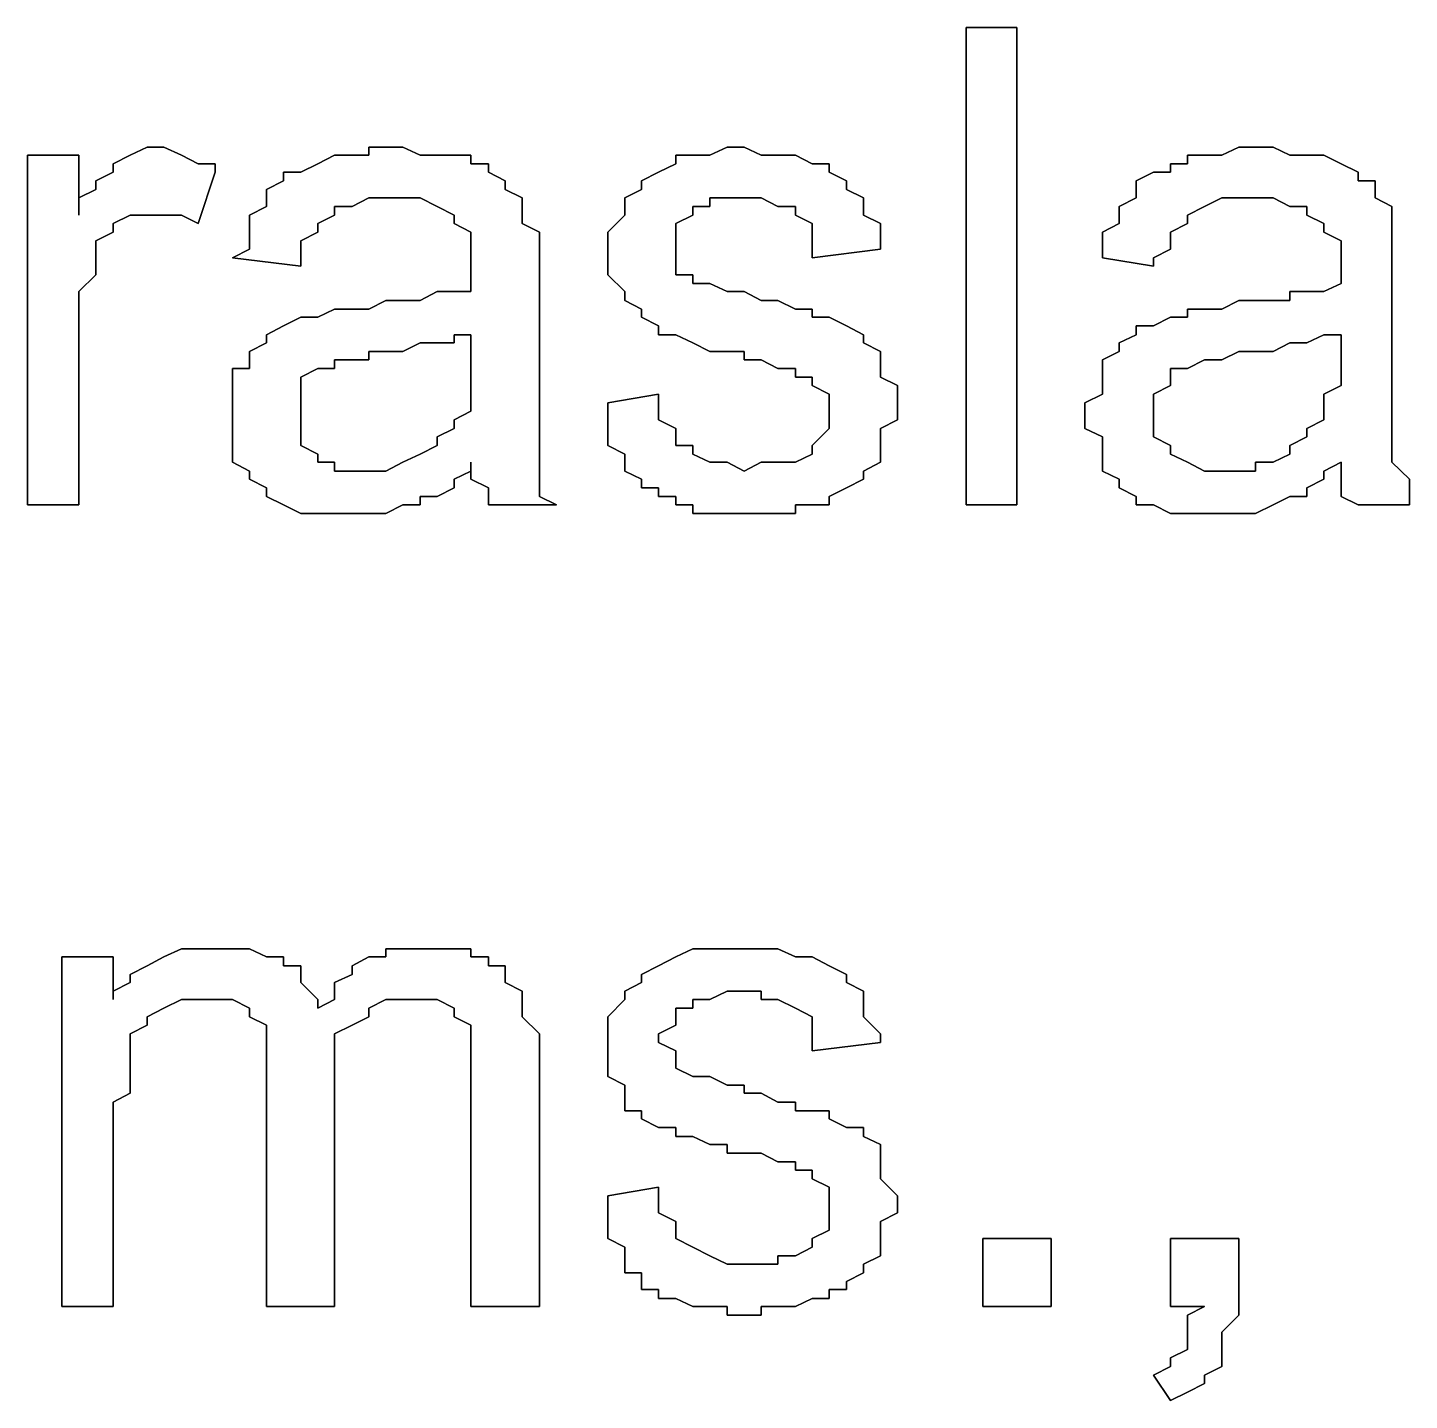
# Model space of a CAD drawing. Header units: metres. Extents: x 2.9 to 42.8, y 1.7 to 28.7.
# Drawn here: x 37.3027 to 37.5885, y 24.5816 to 24.8655 of the extents above; entities that cross this region are included whole.
import ezdxf

# ---------------------------------------------------------------- set-up
doc = ezdxf.new("R2010")
doc.units = ezdxf.units.M
doc.layers.add('GRIS', color=8, linetype='Continuous')

msp = doc.modelspace()

# ---------------------------------------------------------------- linework, layer by layer
at = {"layer": 'GRIS', "lineweight": -3}
for points in [[(37.5073, 24.8655), (37.4968, 24.8655), (37.5073, 24.8655)], [(37.4968, 24.8655), (37.4968, 24.7668), (37.4968, 24.8655)], [(37.5073, 24.7668), (37.5073, 24.8655), (37.5073, 24.7668)], [(37.3133, 24.8391), (37.3027, 24.8391), (37.3133, 24.8391)], [(37.3027, 24.8391), (37.3027, 24.7668), (37.3027, 24.8391)], [(37.3133, 24.8267), (37.3133, 24.8391), (37.3133, 24.8267)], [(37.3239, 24.8391), (37.3204, 24.8373), (37.3239, 24.8391)], [(37.3274, 24.8408), (37.3239, 24.8391), (37.3274, 24.8408)], [(37.3309, 24.8408), (37.3274, 24.8408), (37.3309, 24.8408)], [(37.3345, 24.8391), (37.3309, 24.8408), (37.3345, 24.8391)], [(37.338, 24.8373), (37.3345, 24.8391), (37.338, 24.8373)], [(37.3662, 24.8391), (37.3627, 24.8373), (37.3662, 24.8391)], [(37.3698, 24.8391), (37.3662, 24.8391), (37.3698, 24.8391)], [(37.3733, 24.8391), (37.3698, 24.8391), (37.3733, 24.8391)], [(37.3768, 24.8408), (37.3733, 24.8408), (37.3768, 24.8408)], [(37.3733, 24.8408), (37.3733, 24.8391), (37.3733, 24.8408)], [(37.3803, 24.8408), (37.3768, 24.8408), (37.3803, 24.8408)], [(37.3839, 24.8391), (37.3803, 24.8408), (37.3839, 24.8391)], [(37.3874, 24.8391), (37.3839, 24.8391), (37.3874, 24.8391)], [(37.3909, 24.8391), (37.3874, 24.8391), (37.3909, 24.8391)], [(37.3944, 24.8391), (37.3909, 24.8391), (37.3944, 24.8391)], [(37.3944, 24.8373), (37.3944, 24.8391), (37.3944, 24.8373)], [(37.4403, 24.8391), (37.4368, 24.8391), (37.4403, 24.8391)], [(37.4368, 24.8391), (37.4368, 24.8373), (37.4368, 24.8391)], [(37.4438, 24.8391), (37.4403, 24.8391), (37.4438, 24.8391)], [(37.4474, 24.8408), (37.4438, 24.8391), (37.4474, 24.8408)], [(37.4509, 24.8408), (37.4474, 24.8408), (37.4509, 24.8408)], [(37.4544, 24.8391), (37.4509, 24.8408), (37.4544, 24.8391)], [(37.4579, 24.8391), (37.4544, 24.8391), (37.4579, 24.8391)], [(37.4615, 24.8391), (37.4579, 24.8391), (37.4615, 24.8391)], [(37.465, 24.8373), (37.4615, 24.8391), (37.465, 24.8373)], [(37.5461, 24.8391), (37.5426, 24.8391), (37.5461, 24.8391)], [(37.5426, 24.8391), (37.5426, 24.8373), (37.5426, 24.8391)], [(37.5497, 24.8391), (37.5461, 24.8391), (37.5497, 24.8391)], [(37.5532, 24.8408), (37.5497, 24.8391), (37.5532, 24.8408)], [(37.5567, 24.8408), (37.5532, 24.8408), (37.5567, 24.8408)], [(37.5603, 24.8408), (37.5567, 24.8408), (37.5603, 24.8408)], [(37.5638, 24.8391), (37.5603, 24.8408), (37.5638, 24.8391)], [(37.5673, 24.8391), (37.5638, 24.8391), (37.5673, 24.8391)], [(37.5708, 24.8391), (37.5673, 24.8391), (37.5708, 24.8391)], [(37.5744, 24.8373), (37.5708, 24.8391), (37.5744, 24.8373)], [(37.3204, 24.8373), (37.3204, 24.8356), (37.3204, 24.8373)], [(37.3415, 24.8373), (37.338, 24.8373), (37.3415, 24.8373)], [(37.3415, 24.8356), (37.3415, 24.8373), (37.3415, 24.8356)], [(37.3627, 24.8373), (37.3592, 24.8356), (37.3627, 24.8373)], [(37.398, 24.8373), (37.3944, 24.8373), (37.398, 24.8373)], [(37.398, 24.8356), (37.398, 24.8373), (37.398, 24.8356)], [(37.4368, 24.8373), (37.4332, 24.8356), (37.4368, 24.8373)], [(37.4685, 24.8373), (37.465, 24.8373), (37.4685, 24.8373)], [(37.4685, 24.8356), (37.4685, 24.8373), (37.4685, 24.8356)], [(37.5426, 24.8373), (37.5391, 24.8373), (37.5426, 24.8373)], [(37.5391, 24.8373), (37.5391, 24.8356), (37.5391, 24.8373)], [(37.5779, 24.8356), (37.5744, 24.8373), (37.5779, 24.8356)], [(37.3204, 24.8356), (37.3168, 24.8338), (37.3204, 24.8356)], [(37.3168, 24.8338), (37.3168, 24.832), (37.3168, 24.8338)], [(37.338, 24.825), (37.3415, 24.8356), (37.338, 24.825)], [(37.3556, 24.8338), (37.3521, 24.832), (37.3556, 24.8338)], [(37.3592, 24.8356), (37.3556, 24.8356), (37.3592, 24.8356)], [(37.3556, 24.8356), (37.3556, 24.8338), (37.3556, 24.8356)], [(37.4015, 24.8338), (37.398, 24.8356), (37.4015, 24.8338)], [(37.4015, 24.832), (37.4015, 24.8338), (37.4015, 24.832)], [(37.4332, 24.8356), (37.4297, 24.8338), (37.4332, 24.8356)], [(37.4297, 24.8338), (37.4297, 24.832), (37.4297, 24.8338)], [(37.4721, 24.8338), (37.4685, 24.8356), (37.4721, 24.8338)], [(37.4721, 24.832), (37.4721, 24.8338), (37.4721, 24.832)], [(37.5356, 24.8356), (37.532, 24.8338), (37.5356, 24.8356)], [(37.532, 24.8338), (37.532, 24.832), (37.532, 24.8338)], [(37.5391, 24.8356), (37.5356, 24.8356), (37.5391, 24.8356)], [(37.5779, 24.8338), (37.5779, 24.8356), (37.5779, 24.8338)], [(37.5814, 24.8338), (37.5779, 24.8338), (37.5814, 24.8338)], [(37.5814, 24.832), (37.5814, 24.8338), (37.5814, 24.832)], [(37.3168, 24.832), (37.3133, 24.8303), (37.3168, 24.832)], [(37.3521, 24.832), (37.3521, 24.8303), (37.3521, 24.832)], [(37.405, 24.8303), (37.4015, 24.832), (37.405, 24.8303)], [(37.4297, 24.832), (37.4262, 24.8303), (37.4297, 24.832)], [(37.4756, 24.8303), (37.4721, 24.832), (37.4756, 24.8303)], [(37.532, 24.832), (37.532, 24.8303), (37.532, 24.832)], [(37.5814, 24.8303), (37.5814, 24.832), (37.5814, 24.8303)], [(37.3133, 24.8303), (37.3133, 24.8267), (37.3133, 24.8303)], [(37.3521, 24.8285), (37.3486, 24.8267), (37.3521, 24.8285)], [(37.3521, 24.8303), (37.3521, 24.8285), (37.3521, 24.8303)], [(37.3662, 24.8267), (37.3662, 24.8285), (37.3662, 24.8267)], [(37.3662, 24.8285), (37.3698, 24.8285), (37.3662, 24.8285)], [(37.3698, 24.8285), (37.3733, 24.8303), (37.3698, 24.8285)], [(37.3733, 24.8303), (37.3768, 24.8303), (37.3733, 24.8303)], [(37.3768, 24.8303), (37.3803, 24.8303), (37.3768, 24.8303)], [(37.3803, 24.8303), (37.3839, 24.8303), (37.3803, 24.8303)], [(37.3839, 24.8303), (37.3874, 24.8285), (37.3839, 24.8303)], [(37.3874, 24.8285), (37.3909, 24.8267), (37.3874, 24.8285)], [(37.405, 24.8285), (37.405, 24.8303), (37.405, 24.8285)], [(37.405, 24.8267), (37.405, 24.8285), (37.405, 24.8267)], [(37.4262, 24.8303), (37.4262, 24.8285), (37.4262, 24.8303)], [(37.4262, 24.8285), (37.4262, 24.8267), (37.4262, 24.8285)], [(37.4403, 24.8267), (37.4403, 24.8285), (37.4403, 24.8267)], [(37.4403, 24.8285), (37.4438, 24.8285), (37.4403, 24.8285)], [(37.4438, 24.8285), (37.4438, 24.8303), (37.4438, 24.8285)], [(37.4438, 24.8303), (37.4474, 24.8303), (37.4438, 24.8303)], [(37.4474, 24.8303), (37.4509, 24.8303), (37.4474, 24.8303)], [(37.4509, 24.8303), (37.4544, 24.8303), (37.4509, 24.8303)], [(37.4544, 24.8303), (37.4579, 24.8285), (37.4544, 24.8303)], [(37.4579, 24.8285), (37.4615, 24.8285), (37.4579, 24.8285)], [(37.4615, 24.8285), (37.4615, 24.8267), (37.4615, 24.8285)], [(37.4756, 24.8285), (37.4756, 24.8303), (37.4756, 24.8285)], [(37.4756, 24.8267), (37.4756, 24.8285), (37.4756, 24.8267)], [(37.532, 24.8303), (37.5285, 24.8285), (37.532, 24.8303)], [(37.5285, 24.8285), (37.5285, 24.8267), (37.5285, 24.8285)], [(37.5426, 24.8267), (37.5461, 24.8285), (37.5426, 24.8267)], [(37.5461, 24.8285), (37.5497, 24.8303), (37.5461, 24.8285)], [(37.5497, 24.8303), (37.5532, 24.8303), (37.5497, 24.8303)], [(37.5532, 24.8303), (37.5567, 24.8303), (37.5532, 24.8303)], [(37.5567, 24.8303), (37.5603, 24.8303), (37.5567, 24.8303)], [(37.5603, 24.8303), (37.5638, 24.8285), (37.5603, 24.8303)], [(37.5638, 24.8285), (37.5673, 24.8285), (37.5638, 24.8285)], [(37.5673, 24.8285), (37.5673, 24.8267), (37.5673, 24.8285)], [(37.5849, 24.8285), (37.5814, 24.8303), (37.5849, 24.8285)], [(37.5849, 24.8267), (37.5849, 24.8285), (37.5849, 24.8267)], [(37.3204, 24.825), (37.3239, 24.8267), (37.3204, 24.825)], [(37.3204, 24.8232), (37.3204, 24.825), (37.3204, 24.8232)], [(37.3239, 24.8267), (37.3274, 24.8267), (37.3239, 24.8267)], [(37.3274, 24.8267), (37.3309, 24.8267), (37.3274, 24.8267)], [(37.3309, 24.8267), (37.3345, 24.8267), (37.3309, 24.8267)], [(37.3345, 24.8267), (37.338, 24.825), (37.3345, 24.8267)], [(37.3486, 24.8267), (37.3486, 24.825), (37.3486, 24.8267)], [(37.3486, 24.825), (37.3486, 24.8232), (37.3486, 24.825)], [(37.3627, 24.825), (37.3662, 24.8267), (37.3627, 24.825)], [(37.3627, 24.8232), (37.3627, 24.825), (37.3627, 24.8232)], [(37.3909, 24.8267), (37.3909, 24.825), (37.3909, 24.8267)], [(37.3909, 24.825), (37.3944, 24.8232), (37.3909, 24.825)], [(37.405, 24.825), (37.405, 24.8267), (37.405, 24.825)], [(37.4086, 24.8232), (37.405, 24.825), (37.4086, 24.8232)], [(37.4262, 24.8267), (37.4227, 24.8232), (37.4262, 24.8267)], [(37.4368, 24.825), (37.4403, 24.8267), (37.4368, 24.825)], [(37.4368, 24.8232), (37.4368, 24.825), (37.4368, 24.8232)], [(37.4615, 24.8267), (37.465, 24.825), (37.4615, 24.8267)], [(37.465, 24.825), (37.465, 24.8232), (37.465, 24.825)], [(37.4791, 24.825), (37.4756, 24.8267), (37.4791, 24.825)], [(37.4791, 24.8232), (37.4791, 24.825), (37.4791, 24.8232)], [(37.5285, 24.825), (37.525, 24.8232), (37.5285, 24.825)], [(37.5285, 24.8267), (37.5285, 24.825), (37.5285, 24.8267)], [(37.5391, 24.8232), (37.5426, 24.825), (37.5391, 24.8232)], [(37.5426, 24.825), (37.5426, 24.8267), (37.5426, 24.825)], [(37.5673, 24.8267), (37.5708, 24.825), (37.5673, 24.8267)], [(37.5708, 24.825), (37.5708, 24.8232), (37.5708, 24.825)], [(37.5849, 24.825), (37.5849, 24.8267), (37.5849, 24.825)], [(37.5849, 24.8232), (37.5849, 24.825), (37.5849, 24.8232)], [(37.3168, 24.8214), (37.3204, 24.8232), (37.3168, 24.8214)], [(37.3486, 24.8232), (37.3486, 24.8197), (37.3486, 24.8232)], [(37.3592, 24.8214), (37.3627, 24.8232), (37.3592, 24.8214)], [(37.3944, 24.8232), (37.3944, 24.8214), (37.3944, 24.8232)], [(37.4086, 24.8197), (37.4086, 24.8232), (37.4086, 24.8197)], [(37.4227, 24.8232), (37.4227, 24.8214), (37.4227, 24.8232)], [(37.4368, 24.8214), (37.4368, 24.8232), (37.4368, 24.8214)], [(37.465, 24.8232), (37.465, 24.8214), (37.465, 24.8232)], [(37.4791, 24.8197), (37.4791, 24.8232), (37.4791, 24.8197)], [(37.525, 24.8232), (37.525, 24.8197), (37.525, 24.8232)], [(37.5391, 24.8214), (37.5391, 24.8232), (37.5391, 24.8214)], [(37.5708, 24.8232), (37.5744, 24.8214), (37.5708, 24.8232)], [(37.5849, 24.8197), (37.5849, 24.8232), (37.5849, 24.8197)], [(37.3168, 24.8197), (37.3168, 24.8214), (37.3168, 24.8197)], [(37.3168, 24.8179), (37.3168, 24.8197), (37.3168, 24.8179)], [(37.3486, 24.8197), (37.3451, 24.8179), (37.3486, 24.8197)], [(37.3592, 24.8197), (37.3592, 24.8214), (37.3592, 24.8197)], [(37.3592, 24.8179), (37.3592, 24.8197), (37.3592, 24.8179)], [(37.3944, 24.8214), (37.3944, 24.8179), (37.3944, 24.8214)], [(37.4086, 24.8179), (37.4086, 24.8197), (37.4086, 24.8179)], [(37.4227, 24.8214), (37.4227, 24.8197), (37.4227, 24.8214)], [(37.4227, 24.8197), (37.4227, 24.8179), (37.4227, 24.8197)], [(37.4368, 24.8179), (37.4368, 24.8214), (37.4368, 24.8179)], [(37.465, 24.8214), (37.465, 24.8179), (37.465, 24.8214)], [(37.465, 24.8179), (37.4791, 24.8197), (37.465, 24.8179)], [(37.525, 24.8197), (37.525, 24.8179), (37.525, 24.8197)], [(37.5356, 24.8179), (37.5391, 24.8197), (37.5356, 24.8179)], [(37.5391, 24.8197), (37.5391, 24.8214), (37.5391, 24.8197)], [(37.5744, 24.8214), (37.5744, 24.8179), (37.5744, 24.8214)], [(37.5849, 24.8179), (37.5849, 24.8197), (37.5849, 24.8179)], [(37.3168, 24.8162), (37.3168, 24.8179), (37.3168, 24.8162)], [(37.3168, 24.8144), (37.3168, 24.8162), (37.3168, 24.8144)], [(37.3451, 24.8179), (37.3592, 24.8162), (37.3451, 24.8179)], [(37.3592, 24.8162), (37.3592, 24.8179), (37.3592, 24.8162)], [(37.3944, 24.8179), (37.3944, 24.8162), (37.3944, 24.8179)], [(37.3944, 24.8162), (37.3944, 24.8144), (37.3944, 24.8162)], [(37.4086, 24.8144), (37.4086, 24.8179), (37.4086, 24.8144)], [(37.4227, 24.8179), (37.4227, 24.8162), (37.4227, 24.8179)], [(37.4227, 24.8162), (37.4227, 24.8144), (37.4227, 24.8162)], [(37.4368, 24.8162), (37.4368, 24.8179), (37.4368, 24.8162)], [(37.4368, 24.8144), (37.4368, 24.8162), (37.4368, 24.8144)], [(37.525, 24.8179), (37.5356, 24.8162), (37.525, 24.8179)], [(37.5356, 24.8162), (37.5356, 24.8179), (37.5356, 24.8162)], [(37.5744, 24.8179), (37.5744, 24.8162), (37.5744, 24.8179)], [(37.5744, 24.8162), (37.5744, 24.8144), (37.5744, 24.8162)], [(37.5849, 24.8144), (37.5849, 24.8179), (37.5849, 24.8144)], [(37.3133, 24.8109), (37.3168, 24.8144), (37.3133, 24.8109)], [(37.3944, 24.8144), (37.3944, 24.8126), (37.3944, 24.8144)], [(37.4086, 24.8126), (37.4086, 24.8144), (37.4086, 24.8126)], [(37.4227, 24.8144), (37.4262, 24.8109), (37.4227, 24.8144)], [(37.4403, 24.8144), (37.4368, 24.8144), (37.4403, 24.8144)], [(37.4403, 24.8126), (37.4403, 24.8144), (37.4403, 24.8126)], [(37.5744, 24.8144), (37.5744, 24.8126), (37.5744, 24.8144)], [(37.5849, 24.8126), (37.5849, 24.8144), (37.5849, 24.8126)], [(37.3133, 24.8091), (37.3133, 24.8109), (37.3133, 24.8091)], [(37.3874, 24.8109), (37.3839, 24.8091), (37.3874, 24.8109)], [(37.3909, 24.8109), (37.3874, 24.8109), (37.3909, 24.8109)], [(37.3944, 24.8109), (37.3909, 24.8109), (37.3944, 24.8109)], [(37.3944, 24.8126), (37.3944, 24.8109), (37.3944, 24.8126)], [(37.4086, 24.7968), (37.4086, 24.8126), (37.4086, 24.7968)], [(37.4262, 24.8109), (37.4262, 24.8091), (37.4262, 24.8109)], [(37.4438, 24.8126), (37.4403, 24.8126), (37.4438, 24.8126)], [(37.4474, 24.8109), (37.4438, 24.8126), (37.4474, 24.8109)], [(37.4509, 24.8109), (37.4474, 24.8109), (37.4509, 24.8109)], [(37.4544, 24.8091), (37.4509, 24.8109), (37.4544, 24.8091)], [(37.5673, 24.8109), (37.5638, 24.8109), (37.5673, 24.8109)], [(37.5638, 24.8109), (37.5638, 24.8091), (37.5638, 24.8109)], [(37.5708, 24.8109), (37.5673, 24.8109), (37.5708, 24.8109)], [(37.5744, 24.8126), (37.5708, 24.8109), (37.5744, 24.8126)], [(37.5849, 24.7968), (37.5849, 24.8126), (37.5849, 24.7968)], [(37.3133, 24.8073), (37.3133, 24.8091), (37.3133, 24.8073)], [(37.3768, 24.8091), (37.3733, 24.8073), (37.3768, 24.8091)], [(37.3803, 24.8091), (37.3768, 24.8091), (37.3803, 24.8091)], [(37.3839, 24.8091), (37.3803, 24.8091), (37.3839, 24.8091)], [(37.4262, 24.8091), (37.4297, 24.8073), (37.4262, 24.8091)], [(37.4579, 24.8091), (37.4544, 24.8091), (37.4579, 24.8091)], [(37.4615, 24.8073), (37.4579, 24.8091), (37.4615, 24.8073)], [(37.5532, 24.8091), (37.5497, 24.8073), (37.5532, 24.8091)], [(37.5567, 24.8091), (37.5532, 24.8091), (37.5567, 24.8091)], [(37.5603, 24.8091), (37.5567, 24.8091), (37.5603, 24.8091)], [(37.5638, 24.8091), (37.5603, 24.8091), (37.5638, 24.8091)], [(37.3133, 24.8038), (37.3133, 24.8073), (37.3133, 24.8038)], [(37.3592, 24.8056), (37.3556, 24.8038), (37.3592, 24.8056)], [(37.3627, 24.8056), (37.3592, 24.8056), (37.3627, 24.8056)], [(37.3662, 24.8073), (37.3627, 24.8056), (37.3662, 24.8073)], [(37.3698, 24.8073), (37.3662, 24.8073), (37.3698, 24.8073)], [(37.3733, 24.8073), (37.3698, 24.8073), (37.3733, 24.8073)], [(37.4297, 24.8073), (37.4297, 24.8056), (37.4297, 24.8073)], [(37.4297, 24.8056), (37.4332, 24.8038), (37.4297, 24.8056)], [(37.465, 24.8073), (37.4615, 24.8073), (37.465, 24.8073)], [(37.465, 24.8056), (37.465, 24.8073), (37.465, 24.8056)], [(37.4685, 24.8056), (37.465, 24.8056), (37.4685, 24.8056)], [(37.4721, 24.8038), (37.4685, 24.8056), (37.4721, 24.8038)], [(37.5391, 24.8056), (37.5356, 24.8038), (37.5391, 24.8056)], [(37.5426, 24.8056), (37.5391, 24.8056), (37.5426, 24.8056)], [(37.5461, 24.8073), (37.5426, 24.8073), (37.5461, 24.8073)], [(37.5426, 24.8073), (37.5426, 24.8056), (37.5426, 24.8073)], [(37.5497, 24.8073), (37.5461, 24.8073), (37.5497, 24.8073)], [(37.3133, 24.7668), (37.3133, 24.8038), (37.3133, 24.7668)], [(37.3556, 24.8038), (37.3521, 24.802), (37.3556, 24.8038)], [(37.3521, 24.802), (37.3521, 24.8003), (37.3521, 24.802)], [(37.3909, 24.8003), (37.3909, 24.802), (37.3909, 24.8003)], [(37.3909, 24.802), (37.3944, 24.802), (37.3909, 24.802)], [(37.3944, 24.802), (37.3944, 24.7985), (37.3944, 24.802)], [(37.4332, 24.8038), (37.4332, 24.802), (37.4332, 24.8038)], [(37.4332, 24.802), (37.4368, 24.802), (37.4332, 24.802)], [(37.4368, 24.802), (37.4403, 24.8003), (37.4368, 24.802)], [(37.4756, 24.802), (37.4721, 24.8038), (37.4756, 24.802)], [(37.4756, 24.8003), (37.4756, 24.802), (37.4756, 24.8003)], [(37.532, 24.802), (37.5285, 24.8003), (37.532, 24.802)], [(37.5356, 24.8038), (37.532, 24.8038), (37.5356, 24.8038)], [(37.532, 24.8038), (37.532, 24.802), (37.532, 24.8038)], [(37.5673, 24.8003), (37.5708, 24.802), (37.5673, 24.8003)], [(37.5708, 24.802), (37.5744, 24.802), (37.5708, 24.802)], [(37.5744, 24.802), (37.5744, 24.7985), (37.5744, 24.802)], [(37.3521, 24.8003), (37.3486, 24.7985), (37.3521, 24.8003)], [(37.3803, 24.7985), (37.3839, 24.8003), (37.3803, 24.7985)], [(37.3839, 24.8003), (37.3874, 24.8003), (37.3839, 24.8003)], [(37.3874, 24.8003), (37.3909, 24.8003), (37.3874, 24.8003)], [(37.4403, 24.8003), (37.4438, 24.7985), (37.4403, 24.8003)], [(37.4791, 24.7985), (37.4756, 24.8003), (37.4791, 24.7985)], [(37.5285, 24.8003), (37.5285, 24.7985), (37.5285, 24.8003)], [(37.5603, 24.7985), (37.5638, 24.8003), (37.5603, 24.7985)], [(37.5638, 24.8003), (37.5673, 24.8003), (37.5638, 24.8003)], [(37.3486, 24.7985), (37.3486, 24.7968), (37.3486, 24.7985)], [(37.3486, 24.7968), (37.3486, 24.795), (37.3486, 24.7968)], [(37.3662, 24.795), (37.3662, 24.7968), (37.3662, 24.795)], [(37.3662, 24.7968), (37.3698, 24.7968), (37.3662, 24.7968)], [(37.3698, 24.7968), (37.3733, 24.7968), (37.3698, 24.7968)], [(37.3733, 24.7968), (37.3733, 24.7985), (37.3733, 24.7968)], [(37.3733, 24.7985), (37.3768, 24.7985), (37.3733, 24.7985)], [(37.3768, 24.7985), (37.3803, 24.7985), (37.3768, 24.7985)], [(37.3944, 24.7985), (37.3944, 24.7968), (37.3944, 24.7985)], [(37.3944, 24.7968), (37.3944, 24.795), (37.3944, 24.7968)], [(37.4086, 24.7932), (37.4086, 24.7968), (37.4086, 24.7932)], [(37.4438, 24.7985), (37.4474, 24.7985), (37.4438, 24.7985)], [(37.4474, 24.7985), (37.4509, 24.7985), (37.4474, 24.7985)], [(37.4509, 24.7985), (37.4509, 24.7968), (37.4509, 24.7985)], [(37.4509, 24.7968), (37.4544, 24.7968), (37.4509, 24.7968)], [(37.4544, 24.7968), (37.4579, 24.795), (37.4544, 24.7968)], [(37.4791, 24.7968), (37.4791, 24.7985), (37.4791, 24.7968)], [(37.4791, 24.7932), (37.4791, 24.7968), (37.4791, 24.7932)], [(37.5285, 24.7985), (37.525, 24.7968), (37.5285, 24.7985)], [(37.525, 24.7968), (37.525, 24.795), (37.525, 24.7968)], [(37.5426, 24.795), (37.5461, 24.7968), (37.5426, 24.795)], [(37.5461, 24.7968), (37.5497, 24.7968), (37.5461, 24.7968)], [(37.5497, 24.7968), (37.5532, 24.7985), (37.5497, 24.7968)], [(37.5532, 24.7985), (37.5567, 24.7985), (37.5532, 24.7985)], [(37.5567, 24.7985), (37.5603, 24.7985), (37.5567, 24.7985)], [(37.5744, 24.7985), (37.5744, 24.7968), (37.5744, 24.7985)], [(37.5744, 24.7968), (37.5744, 24.795), (37.5744, 24.7968)], [(37.5849, 24.7932), (37.5849, 24.7968), (37.5849, 24.7932)], [(37.3486, 24.795), (37.3451, 24.795), (37.3486, 24.795)], [(37.3451, 24.795), (37.3451, 24.7915), (37.3451, 24.795)], [(37.3592, 24.7932), (37.3627, 24.795), (37.3592, 24.7932)], [(37.3592, 24.7915), (37.3592, 24.7932), (37.3592, 24.7915)], [(37.3627, 24.795), (37.3662, 24.795), (37.3627, 24.795)], [(37.3944, 24.795), (37.3944, 24.7915), (37.3944, 24.795)], [(37.4086, 24.7897), (37.4086, 24.7932), (37.4086, 24.7897)], [(37.4579, 24.795), (37.4615, 24.795), (37.4579, 24.795)], [(37.4615, 24.795), (37.4615, 24.7932), (37.4615, 24.795)], [(37.4615, 24.7932), (37.465, 24.7932), (37.4615, 24.7932)], [(37.465, 24.7932), (37.465, 24.7915), (37.465, 24.7932)], [(37.4826, 24.7915), (37.4791, 24.7932), (37.4826, 24.7915)], [(37.525, 24.795), (37.525, 24.7915), (37.525, 24.795)], [(37.5391, 24.7932), (37.5391, 24.795), (37.5391, 24.7932)], [(37.5391, 24.795), (37.5426, 24.795), (37.5391, 24.795)], [(37.5391, 24.7915), (37.5391, 24.7932), (37.5391, 24.7915)], [(37.5744, 24.795), (37.5744, 24.7915), (37.5744, 24.795)], [(37.5849, 24.7897), (37.5849, 24.7932), (37.5849, 24.7897)], [(37.3451, 24.7915), (37.3451, 24.7897), (37.3451, 24.7915)], [(37.3592, 24.7897), (37.3592, 24.7915), (37.3592, 24.7897)], [(37.3944, 24.7915), (37.3944, 24.7897), (37.3944, 24.7915)], [(37.465, 24.7915), (37.4685, 24.7897), (37.465, 24.7915)], [(37.4826, 24.7897), (37.4826, 24.7915), (37.4826, 24.7897)], [(37.525, 24.7915), (37.525, 24.7897), (37.525, 24.7915)], [(37.5356, 24.7897), (37.5391, 24.7915), (37.5356, 24.7897)], [(37.5744, 24.7915), (37.5708, 24.7897), (37.5744, 24.7915)], [(37.3451, 24.7897), (37.3451, 24.7879), (37.3451, 24.7897)], [(37.3451, 24.7879), (37.3451, 24.7844), (37.3451, 24.7879)], [(37.3592, 24.7862), (37.3592, 24.7897), (37.3592, 24.7862)], [(37.3944, 24.7897), (37.3944, 24.7879), (37.3944, 24.7897)], [(37.3944, 24.7879), (37.3944, 24.7862), (37.3944, 24.7879)], [(37.4086, 24.7862), (37.4086, 24.7897), (37.4086, 24.7862)], [(37.4332, 24.7897), (37.4227, 24.7879), (37.4332, 24.7897)], [(37.4227, 24.7879), (37.4227, 24.7862), (37.4227, 24.7879)], [(37.4332, 24.7879), (37.4332, 24.7897), (37.4332, 24.7879)], [(37.4332, 24.7844), (37.4332, 24.7879), (37.4332, 24.7844)], [(37.4685, 24.7897), (37.4685, 24.7879), (37.4685, 24.7897)], [(37.4685, 24.7879), (37.4685, 24.7862), (37.4685, 24.7879)], [(37.4826, 24.7879), (37.4826, 24.7897), (37.4826, 24.7879)], [(37.4826, 24.7844), (37.4826, 24.7879), (37.4826, 24.7844)], [(37.525, 24.7897), (37.5214, 24.7879), (37.525, 24.7897)], [(37.5214, 24.7879), (37.5214, 24.7844), (37.5214, 24.7879)], [(37.5356, 24.7862), (37.5356, 24.7897), (37.5356, 24.7862)], [(37.5708, 24.7897), (37.5708, 24.7879), (37.5708, 24.7897)], [(37.5708, 24.7879), (37.5708, 24.7862), (37.5708, 24.7879)], [(37.5849, 24.7862), (37.5849, 24.7897), (37.5849, 24.7862)], [(37.3592, 24.7826), (37.3592, 24.7862), (37.3592, 24.7826)], [(37.3944, 24.7862), (37.3909, 24.7844), (37.3944, 24.7862)], [(37.4086, 24.7844), (37.4086, 24.7862), (37.4086, 24.7844)], [(37.4227, 24.7862), (37.4227, 24.7844), (37.4227, 24.7862)], [(37.4685, 24.7862), (37.4685, 24.7844), (37.4685, 24.7862)], [(37.5356, 24.7826), (37.5356, 24.7862), (37.5356, 24.7826)], [(37.5708, 24.7862), (37.5708, 24.7844), (37.5708, 24.7862)], [(37.5849, 24.7844), (37.5849, 24.7862), (37.5849, 24.7844)], [(37.3451, 24.7844), (37.3451, 24.7826), (37.3451, 24.7844)], [(37.3451, 24.7826), (37.3451, 24.7809), (37.3451, 24.7826)], [(37.3592, 24.7809), (37.3592, 24.7826), (37.3592, 24.7809)], [(37.3909, 24.7826), (37.3874, 24.7809), (37.3909, 24.7826)], [(37.3909, 24.7844), (37.3909, 24.7826), (37.3909, 24.7844)], [(37.4086, 24.7809), (37.4086, 24.7844), (37.4086, 24.7809)], [(37.4227, 24.7844), (37.4227, 24.7809), (37.4227, 24.7844)], [(37.4368, 24.7826), (37.4332, 24.7844), (37.4368, 24.7826)], [(37.4368, 24.7809), (37.4368, 24.7826), (37.4368, 24.7809)], [(37.4685, 24.7826), (37.465, 24.7791), (37.4685, 24.7826)], [(37.4685, 24.7844), (37.4685, 24.7826), (37.4685, 24.7844)], [(37.4791, 24.7826), (37.4826, 24.7844), (37.4791, 24.7826)], [(37.4791, 24.7809), (37.4791, 24.7826), (37.4791, 24.7809)], [(37.5214, 24.7844), (37.5214, 24.7826), (37.5214, 24.7844)], [(37.5214, 24.7826), (37.525, 24.7809), (37.5214, 24.7826)], [(37.5356, 24.7809), (37.5356, 24.7826), (37.5356, 24.7809)], [(37.5708, 24.7844), (37.5673, 24.7826), (37.5708, 24.7844)], [(37.5673, 24.7826), (37.5673, 24.7809), (37.5673, 24.7826)], [(37.5849, 24.7809), (37.5849, 24.7844), (37.5849, 24.7809)], [(37.3451, 24.7809), (37.3451, 24.7773), (37.3451, 24.7809)], [(37.3592, 24.7791), (37.3592, 24.7809), (37.3592, 24.7791)], [(37.3627, 24.7773), (37.3592, 24.7791), (37.3627, 24.7773)], [(37.3874, 24.7791), (37.3839, 24.7773), (37.3874, 24.7791)], [(37.3874, 24.7809), (37.3874, 24.7791), (37.3874, 24.7809)], [(37.4086, 24.7791), (37.4086, 24.7809), (37.4086, 24.7791)], [(37.4086, 24.7773), (37.4086, 24.7791), (37.4086, 24.7773)], [(37.4227, 24.7809), (37.4227, 24.7791), (37.4227, 24.7809)], [(37.4227, 24.7791), (37.4262, 24.7773), (37.4227, 24.7791)], [(37.4368, 24.7791), (37.4368, 24.7809), (37.4368, 24.7791)], [(37.4403, 24.7791), (37.4368, 24.7791), (37.4403, 24.7791)], [(37.4403, 24.7773), (37.4403, 24.7791), (37.4403, 24.7773)], [(37.465, 24.7791), (37.465, 24.7773), (37.465, 24.7791)], [(37.4791, 24.7791), (37.4791, 24.7809), (37.4791, 24.7791)], [(37.4791, 24.7756), (37.4791, 24.7791), (37.4791, 24.7756)], [(37.525, 24.7809), (37.525, 24.7773), (37.525, 24.7809)], [(37.5391, 24.7791), (37.5356, 24.7809), (37.5391, 24.7791)], [(37.5391, 24.7773), (37.5391, 24.7791), (37.5391, 24.7773)], [(37.5673, 24.7809), (37.5638, 24.7791), (37.5673, 24.7809)], [(37.5638, 24.7791), (37.5638, 24.7773), (37.5638, 24.7791)], [(37.5849, 24.7791), (37.5849, 24.7809), (37.5849, 24.7791)], [(37.5849, 24.7773), (37.5849, 24.7791), (37.5849, 24.7773)], [(37.3451, 24.7773), (37.3451, 24.7756), (37.3451, 24.7773)], [(37.3627, 24.7756), (37.3627, 24.7773), (37.3627, 24.7756)], [(37.3839, 24.7773), (37.3803, 24.7756), (37.3839, 24.7773)], [(37.4086, 24.7756), (37.4086, 24.7773), (37.4086, 24.7756)], [(37.4262, 24.7773), (37.4262, 24.7756), (37.4262, 24.7773)], [(37.4438, 24.7756), (37.4403, 24.7773), (37.4438, 24.7756)], [(37.465, 24.7773), (37.4615, 24.7756), (37.465, 24.7773)], [(37.525, 24.7773), (37.525, 24.7756), (37.525, 24.7773)], [(37.5426, 24.7756), (37.5391, 24.7773), (37.5426, 24.7756)], [(37.5638, 24.7773), (37.5603, 24.7756), (37.5638, 24.7773)], [(37.5849, 24.7756), (37.5849, 24.7773), (37.5849, 24.7756)], [(37.3451, 24.7756), (37.3486, 24.7738), (37.3451, 24.7756)], [(37.3486, 24.7738), (37.3486, 24.7721), (37.3486, 24.7738)], [(37.3662, 24.7756), (37.3627, 24.7756), (37.3662, 24.7756)], [(37.3662, 24.7738), (37.3662, 24.7756), (37.3662, 24.7738)], [(37.3698, 24.7738), (37.3662, 24.7738), (37.3698, 24.7738)], [(37.3733, 24.7738), (37.3698, 24.7738), (37.3733, 24.7738)], [(37.3768, 24.7738), (37.3733, 24.7738), (37.3768, 24.7738)], [(37.3803, 24.7756), (37.3768, 24.7738), (37.3803, 24.7756)], [(37.3909, 24.7721), (37.3944, 24.7738), (37.3909, 24.7721)], [(37.3944, 24.7756), (37.3944, 24.7721), (37.3944, 24.7756)], [(37.3944, 24.7738), (37.3944, 24.7756), (37.3944, 24.7738)], [(37.4086, 24.7721), (37.4086, 24.7756), (37.4086, 24.7721)], [(37.4262, 24.7756), (37.4262, 24.7738), (37.4262, 24.7756)], [(37.4262, 24.7738), (37.4297, 24.7721), (37.4262, 24.7738)], [(37.4474, 24.7756), (37.4438, 24.7756), (37.4474, 24.7756)], [(37.4509, 24.7738), (37.4474, 24.7756), (37.4509, 24.7738)], [(37.4544, 24.7756), (37.4509, 24.7738), (37.4544, 24.7756)], [(37.4579, 24.7756), (37.4544, 24.7756), (37.4579, 24.7756)], [(37.4615, 24.7756), (37.4579, 24.7756), (37.4615, 24.7756)], [(37.4756, 24.7738), (37.4791, 24.7756), (37.4756, 24.7738)], [(37.4756, 24.7721), (37.4756, 24.7738), (37.4756, 24.7721)], [(37.525, 24.7756), (37.525, 24.7738), (37.525, 24.7756)], [(37.525, 24.7738), (37.5285, 24.7721), (37.525, 24.7738)], [(37.5461, 24.7738), (37.5426, 24.7756), (37.5461, 24.7738)], [(37.5497, 24.7738), (37.5461, 24.7738), (37.5497, 24.7738)], [(37.5532, 24.7738), (37.5497, 24.7738), (37.5532, 24.7738)], [(37.5567, 24.7738), (37.5532, 24.7738), (37.5567, 24.7738)], [(37.5603, 24.7756), (37.5567, 24.7756), (37.5603, 24.7756)], [(37.5567, 24.7756), (37.5567, 24.7738), (37.5567, 24.7756)], [(37.5708, 24.7738), (37.5744, 24.7756), (37.5708, 24.7738)], [(37.5708, 24.7721), (37.5708, 24.7738), (37.5708, 24.7721)], [(37.5744, 24.7756), (37.5744, 24.7721), (37.5744, 24.7756)], [(37.5885, 24.7721), (37.5849, 24.7756), (37.5885, 24.7721)], [(37.3486, 24.7721), (37.3521, 24.7703), (37.3486, 24.7721)], [(37.3521, 24.7703), (37.3521, 24.7685), (37.3521, 24.7703)], [(37.3874, 24.7685), (37.3909, 24.7703), (37.3874, 24.7685)], [(37.3909, 24.7703), (37.3909, 24.7721), (37.3909, 24.7703)], [(37.3944, 24.7721), (37.398, 24.7703), (37.3944, 24.7721)], [(37.398, 24.7703), (37.398, 24.7685), (37.398, 24.7703)], [(37.4086, 24.7703), (37.4086, 24.7721), (37.4086, 24.7703)], [(37.4086, 24.7685), (37.4086, 24.7703), (37.4086, 24.7685)], [(37.4297, 24.7721), (37.4297, 24.7703), (37.4297, 24.7721)], [(37.4297, 24.7703), (37.4332, 24.7703), (37.4297, 24.7703)], [(37.4332, 24.7703), (37.4332, 24.7685), (37.4332, 24.7703)], [(37.4685, 24.7685), (37.4721, 24.7703), (37.4685, 24.7685)], [(37.4721, 24.7703), (37.4756, 24.7721), (37.4721, 24.7703)], [(37.5285, 24.7721), (37.5285, 24.7703), (37.5285, 24.7721)], [(37.5285, 24.7703), (37.532, 24.7685), (37.5285, 24.7703)], [(37.5673, 24.7703), (37.5708, 24.7721), (37.5673, 24.7703)], [(37.5673, 24.7685), (37.5673, 24.7703), (37.5673, 24.7685)], [(37.5744, 24.7721), (37.5744, 24.7703), (37.5744, 24.7721)], [(37.5744, 24.7703), (37.5744, 24.7685), (37.5744, 24.7703)], [(37.5885, 24.7703), (37.5885, 24.7721), (37.5885, 24.7703)], [(37.5885, 24.7685), (37.5885, 24.7703), (37.5885, 24.7685)], [(37.3521, 24.7685), (37.3556, 24.7668), (37.3521, 24.7685)], [(37.3839, 24.7668), (37.3839, 24.7685), (37.3839, 24.7668)], [(37.3839, 24.7685), (37.3874, 24.7685), (37.3839, 24.7685)], [(37.398, 24.7685), (37.398, 24.7668), (37.398, 24.7685)], [(37.4121, 24.7668), (37.4086, 24.7685), (37.4121, 24.7668)], [(37.4332, 24.7685), (37.4368, 24.7685), (37.4332, 24.7685)], [(37.4368, 24.7685), (37.4368, 24.7668), (37.4368, 24.7685)], [(37.4685, 24.7668), (37.4685, 24.7685), (37.4685, 24.7668)], [(37.532, 24.7685), (37.532, 24.7668), (37.532, 24.7685)], [(37.5603, 24.7668), (37.5638, 24.7685), (37.5603, 24.7668)], [(37.5638, 24.7685), (37.5673, 24.7685), (37.5638, 24.7685)], [(37.5744, 24.7685), (37.5779, 24.7668), (37.5744, 24.7685)], [(37.5885, 24.7668), (37.5885, 24.7685), (37.5885, 24.7668)], [(37.3027, 24.7668), (37.3133, 24.7668), (37.3027, 24.7668)], [(37.3556, 24.7668), (37.3592, 24.765), (37.3556, 24.7668)], [(37.3592, 24.765), (37.3627, 24.765), (37.3592, 24.765)], [(37.3627, 24.765), (37.3662, 24.765), (37.3627, 24.765)], [(37.3662, 24.765), (37.3698, 24.765), (37.3662, 24.765)], [(37.3698, 24.765), (37.3733, 24.765), (37.3698, 24.765)], [(37.3733, 24.765), (37.3768, 24.765), (37.3733, 24.765)], [(37.3768, 24.765), (37.3803, 24.7668), (37.3768, 24.765)], [(37.3803, 24.7668), (37.3839, 24.7668), (37.3803, 24.7668)], [(37.398, 24.7668), (37.4121, 24.7668), (37.398, 24.7668)], [(37.4368, 24.7668), (37.4403, 24.7668), (37.4368, 24.7668)], [(37.4403, 24.7668), (37.4403, 24.765), (37.4403, 24.7668)], [(37.4403, 24.765), (37.4438, 24.765), (37.4403, 24.765)], [(37.4438, 24.765), (37.4474, 24.765), (37.4438, 24.765)], [(37.4474, 24.765), (37.4509, 24.765), (37.4474, 24.765)], [(37.4509, 24.765), (37.4544, 24.765), (37.4509, 24.765)], [(37.4544, 24.765), (37.4579, 24.765), (37.4544, 24.765)], [(37.4579, 24.765), (37.4615, 24.765), (37.4579, 24.765)], [(37.4615, 24.765), (37.4615, 24.7668), (37.4615, 24.765)], [(37.4615, 24.7668), (37.465, 24.7668), (37.4615, 24.7668)], [(37.465, 24.7668), (37.4685, 24.7668), (37.465, 24.7668)], [(37.4968, 24.7668), (37.5073, 24.7668), (37.4968, 24.7668)], [(37.532, 24.7668), (37.5356, 24.7668), (37.532, 24.7668)], [(37.5356, 24.7668), (37.5391, 24.765), (37.5356, 24.7668)], [(37.5391, 24.765), (37.5426, 24.765), (37.5391, 24.765)], [(37.5426, 24.765), (37.5461, 24.765), (37.5426, 24.765)], [(37.5461, 24.765), (37.5497, 24.765), (37.5461, 24.765)], [(37.5497, 24.765), (37.5532, 24.765), (37.5497, 24.765)], [(37.5532, 24.765), (37.5567, 24.765), (37.5532, 24.765)], [(37.5567, 24.765), (37.5603, 24.7668), (37.5567, 24.765)], [(37.5779, 24.7668), (37.5885, 24.7668), (37.5779, 24.7668)], [(37.3204, 24.6733), (37.3098, 24.6733), (37.3204, 24.6733)], [(37.3098, 24.6733), (37.3098, 24.601), (37.3098, 24.6733)], [(37.3204, 24.6645), (37.3204, 24.6733), (37.3204, 24.6645)], [(37.3309, 24.6733), (37.3274, 24.6715), (37.3309, 24.6733)], [(37.3345, 24.675), (37.3309, 24.6733), (37.3345, 24.675)], [(37.338, 24.675), (37.3345, 24.675), (37.338, 24.675)], [(37.3415, 24.675), (37.338, 24.675), (37.3415, 24.675)], [(37.3451, 24.675), (37.3415, 24.675), (37.3451, 24.675)], [(37.3486, 24.675), (37.3451, 24.675), (37.3486, 24.675)], [(37.3521, 24.6733), (37.3486, 24.675), (37.3521, 24.6733)], [(37.3556, 24.6733), (37.3521, 24.6733), (37.3556, 24.6733)], [(37.3556, 24.6715), (37.3556, 24.6733), (37.3556, 24.6715)], [(37.3733, 24.6733), (37.3698, 24.6715), (37.3733, 24.6733)], [(37.3768, 24.6733), (37.3733, 24.6733), (37.3768, 24.6733)], [(37.3803, 24.675), (37.3768, 24.675), (37.3803, 24.675)], [(37.3768, 24.675), (37.3768, 24.6733), (37.3768, 24.675)], [(37.3839, 24.675), (37.3803, 24.675), (37.3839, 24.675)], [(37.3874, 24.675), (37.3839, 24.675), (37.3874, 24.675)], [(37.3909, 24.675), (37.3874, 24.675), (37.3909, 24.675)], [(37.3944, 24.675), (37.3909, 24.675), (37.3944, 24.675)], [(37.3944, 24.6733), (37.3944, 24.675), (37.3944, 24.6733)], [(37.398, 24.6733), (37.3944, 24.6733), (37.398, 24.6733)], [(37.398, 24.6715), (37.398, 24.6733), (37.398, 24.6715)], [(37.4368, 24.6733), (37.4332, 24.6715), (37.4368, 24.6733)], [(37.4403, 24.675), (37.4368, 24.6733), (37.4403, 24.675)], [(37.4438, 24.675), (37.4403, 24.675), (37.4438, 24.675)], [(37.4474, 24.675), (37.4438, 24.675), (37.4474, 24.675)], [(37.4509, 24.675), (37.4474, 24.675), (37.4509, 24.675)], [(37.4544, 24.675), (37.4509, 24.675), (37.4544, 24.675)], [(37.4579, 24.675), (37.4544, 24.675), (37.4579, 24.675)], [(37.4615, 24.6733), (37.4579, 24.675), (37.4615, 24.6733)], [(37.465, 24.6733), (37.4615, 24.6733), (37.465, 24.6733)], [(37.4685, 24.6715), (37.465, 24.6733), (37.4685, 24.6715)], [(37.3274, 24.6715), (37.3239, 24.6697), (37.3274, 24.6715)], [(37.3592, 24.6715), (37.3556, 24.6715), (37.3592, 24.6715)], [(37.3592, 24.6697), (37.3592, 24.6715), (37.3592, 24.6697)], [(37.3698, 24.6715), (37.3698, 24.6697), (37.3698, 24.6715)], [(37.4015, 24.6715), (37.398, 24.6715), (37.4015, 24.6715)], [(37.4015, 24.6697), (37.4015, 24.6715), (37.4015, 24.6697)], [(37.4332, 24.6715), (37.4297, 24.6697), (37.4332, 24.6715)], [(37.4721, 24.6697), (37.4685, 24.6715), (37.4721, 24.6697)], [(37.3239, 24.668), (37.3204, 24.6662), (37.3239, 24.668)], [(37.3239, 24.6697), (37.3239, 24.668), (37.3239, 24.6697)], [(37.3592, 24.668), (37.3592, 24.6697), (37.3592, 24.668)], [(37.3627, 24.6645), (37.3592, 24.668), (37.3627, 24.6645)], [(37.3698, 24.6697), (37.3662, 24.668), (37.3698, 24.6697)], [(37.3662, 24.668), (37.3662, 24.6662), (37.3662, 24.668)], [(37.4015, 24.668), (37.4015, 24.6697), (37.4015, 24.668)], [(37.405, 24.6662), (37.4015, 24.668), (37.405, 24.6662)], [(37.4297, 24.668), (37.4262, 24.6662), (37.4297, 24.668)], [(37.4297, 24.6697), (37.4297, 24.668), (37.4297, 24.6697)], [(37.4721, 24.668), (37.4721, 24.6697), (37.4721, 24.668)], [(37.4756, 24.6662), (37.4721, 24.668), (37.4756, 24.6662)], [(37.3204, 24.6662), (37.3204, 24.6645), (37.3204, 24.6662)], [(37.3662, 24.6662), (37.3662, 24.6645), (37.3662, 24.6662)], [(37.405, 24.6645), (37.405, 24.6662), (37.405, 24.6645)], [(37.4262, 24.6662), (37.4262, 24.6645), (37.4262, 24.6662)], [(37.4438, 24.6645), (37.4474, 24.6662), (37.4438, 24.6645)], [(37.4474, 24.6662), (37.4509, 24.6662), (37.4474, 24.6662)], [(37.4509, 24.6662), (37.4544, 24.6662), (37.4509, 24.6662)], [(37.4544, 24.6662), (37.4544, 24.6645), (37.4544, 24.6662)], [(37.4756, 24.6645), (37.4756, 24.6662), (37.4756, 24.6645)], [(37.3274, 24.6609), (37.3309, 24.6627), (37.3274, 24.6609)], [(37.3309, 24.6627), (37.3345, 24.6645), (37.3309, 24.6627)], [(37.3345, 24.6645), (37.338, 24.6645), (37.3345, 24.6645)], [(37.338, 24.6645), (37.3415, 24.6645), (37.338, 24.6645)], [(37.3415, 24.6645), (37.3451, 24.6645), (37.3415, 24.6645)], [(37.3451, 24.6645), (37.3486, 24.6627), (37.3451, 24.6645)], [(37.3486, 24.6627), (37.3486, 24.6609), (37.3486, 24.6627)], [(37.3662, 24.6645), (37.3627, 24.6627), (37.3662, 24.6645)], [(37.3627, 24.6627), (37.3627, 24.6645), (37.3627, 24.6627)], [(37.3733, 24.6627), (37.3768, 24.6645), (37.3733, 24.6627)], [(37.3733, 24.6609), (37.3733, 24.6627), (37.3733, 24.6609)], [(37.3768, 24.6645), (37.3803, 24.6645), (37.3768, 24.6645)], [(37.3803, 24.6645), (37.3839, 24.6645), (37.3803, 24.6645)], [(37.3839, 24.6645), (37.3874, 24.6645), (37.3839, 24.6645)], [(37.3874, 24.6645), (37.3909, 24.6627), (37.3874, 24.6645)], [(37.3909, 24.6627), (37.3909, 24.6609), (37.3909, 24.6627)], [(37.405, 24.6627), (37.405, 24.6645), (37.405, 24.6627)], [(37.405, 24.6609), (37.405, 24.6627), (37.405, 24.6609)], [(37.4262, 24.6645), (37.4227, 24.6609), (37.4262, 24.6645)], [(37.4368, 24.6609), (37.4368, 24.6627), (37.4368, 24.6609)], [(37.4368, 24.6627), (37.4403, 24.6627), (37.4368, 24.6627)], [(37.4403, 24.6627), (37.4403, 24.6645), (37.4403, 24.6627)], [(37.4403, 24.6645), (37.4438, 24.6645), (37.4403, 24.6645)], [(37.4544, 24.6645), (37.4579, 24.6645), (37.4544, 24.6645)], [(37.4579, 24.6645), (37.4615, 24.6627), (37.4579, 24.6645)], [(37.4615, 24.6627), (37.465, 24.6609), (37.4615, 24.6627)], [(37.4756, 24.6627), (37.4756, 24.6645), (37.4756, 24.6627)], [(37.4756, 24.6609), (37.4756, 24.6627), (37.4756, 24.6609)], [(37.3239, 24.6574), (37.3274, 24.6592), (37.3239, 24.6574)], [(37.3274, 24.6592), (37.3274, 24.6609), (37.3274, 24.6592)], [(37.3486, 24.6609), (37.3521, 24.6592), (37.3486, 24.6609)], [(37.3521, 24.6592), (37.3521, 24.6556), (37.3521, 24.6592)], [(37.3662, 24.6574), (37.3698, 24.6592), (37.3662, 24.6574)], [(37.3698, 24.6592), (37.3733, 24.6609), (37.3698, 24.6592)], [(37.3909, 24.6609), (37.3944, 24.6592), (37.3909, 24.6609)], [(37.3944, 24.6592), (37.3944, 24.6574), (37.3944, 24.6592)], [(37.4086, 24.6574), (37.405, 24.6609), (37.4086, 24.6574)], [(37.4227, 24.6609), (37.4227, 24.6592), (37.4227, 24.6609)], [(37.4227, 24.6592), (37.4227, 24.6574), (37.4227, 24.6592)], [(37.4332, 24.6574), (37.4368, 24.6592), (37.4332, 24.6574)], [(37.4368, 24.6592), (37.4368, 24.6609), (37.4368, 24.6592)], [(37.465, 24.6609), (37.465, 24.6592), (37.465, 24.6609)], [(37.465, 24.6592), (37.465, 24.6556), (37.465, 24.6592)], [(37.4791, 24.6574), (37.4756, 24.6609), (37.4791, 24.6574)], [(37.3239, 24.6556), (37.3239, 24.6574), (37.3239, 24.6556)], [(37.3662, 24.6556), (37.3662, 24.6574), (37.3662, 24.6556)], [(37.3944, 24.6574), (37.3944, 24.6556), (37.3944, 24.6574)], [(37.4086, 24.6556), (37.4086, 24.6574), (37.4086, 24.6556)], [(37.4227, 24.6574), (37.4227, 24.6556), (37.4227, 24.6574)], [(37.4332, 24.6556), (37.4332, 24.6574), (37.4332, 24.6556)], [(37.4791, 24.6556), (37.4791, 24.6574), (37.4791, 24.6556)], [(37.3239, 24.6539), (37.3239, 24.6556), (37.3239, 24.6539)], [(37.3239, 24.6521), (37.3239, 24.6539), (37.3239, 24.6521)], [(37.3521, 24.6556), (37.3521, 24.6539), (37.3521, 24.6556)], [(37.3521, 24.6539), (37.3521, 24.6521), (37.3521, 24.6539)], [(37.3662, 24.6521), (37.3662, 24.6556), (37.3662, 24.6521)], [(37.3944, 24.6556), (37.3944, 24.6521), (37.3944, 24.6556)], [(37.4086, 24.6521), (37.4086, 24.6556), (37.4086, 24.6521)], [(37.4227, 24.6556), (37.4227, 24.6539), (37.4227, 24.6556)], [(37.4227, 24.6539), (37.4227, 24.6521), (37.4227, 24.6539)], [(37.4368, 24.6539), (37.4332, 24.6556), (37.4368, 24.6539)], [(37.4368, 24.6521), (37.4368, 24.6539), (37.4368, 24.6521)], [(37.465, 24.6556), (37.465, 24.6539), (37.465, 24.6556)], [(37.465, 24.6539), (37.4791, 24.6556), (37.465, 24.6539)], [(37.3239, 24.6503), (37.3239, 24.6521), (37.3239, 24.6503)], [(37.3239, 24.6486), (37.3239, 24.6503), (37.3239, 24.6486)], [(37.3521, 24.6521), (37.3521, 24.6486), (37.3521, 24.6521)], [(37.3662, 24.6503), (37.3662, 24.6521), (37.3662, 24.6503)], [(37.3662, 24.6468), (37.3662, 24.6503), (37.3662, 24.6468)], [(37.3944, 24.6521), (37.3944, 24.6503), (37.3944, 24.6521)], [(37.3944, 24.6503), (37.3944, 24.6468), (37.3944, 24.6503)], [(37.4086, 24.601), (37.4086, 24.6521), (37.4086, 24.601)], [(37.4227, 24.6521), (37.4227, 24.6486), (37.4227, 24.6521)], [(37.4368, 24.6503), (37.4368, 24.6521), (37.4368, 24.6503)], [(37.4403, 24.6486), (37.4368, 24.6503), (37.4403, 24.6486)], [(37.3239, 24.6451), (37.3239, 24.6486), (37.3239, 24.6451)], [(37.3521, 24.6486), (37.3521, 24.601), (37.3521, 24.6486)], [(37.4227, 24.6486), (37.4262, 24.6468), (37.4227, 24.6486)], [(37.4438, 24.6486), (37.4403, 24.6486), (37.4438, 24.6486)], [(37.4474, 24.6468), (37.4438, 24.6486), (37.4474, 24.6468)], [(37.3204, 24.6433), (37.3239, 24.6451), (37.3204, 24.6433)], [(37.3662, 24.6451), (37.3662, 24.6468), (37.3662, 24.6451)], [(37.3662, 24.6433), (37.3662, 24.6451), (37.3662, 24.6433)], [(37.3944, 24.6468), (37.3944, 24.601), (37.3944, 24.6468)], [(37.4262, 24.6468), (37.4262, 24.6451), (37.4262, 24.6468)], [(37.4262, 24.6451), (37.4262, 24.6415), (37.4262, 24.6451)], [(37.4509, 24.6468), (37.4474, 24.6468), (37.4509, 24.6468)], [(37.4509, 24.6451), (37.4509, 24.6468), (37.4509, 24.6451)], [(37.4544, 24.6451), (37.4509, 24.6451), (37.4544, 24.6451)], [(37.4579, 24.6433), (37.4544, 24.6451), (37.4579, 24.6433)], [(37.3204, 24.6398), (37.3204, 24.6433), (37.3204, 24.6398)], [(37.3662, 24.601), (37.3662, 24.6433), (37.3662, 24.601)], [(37.4615, 24.6433), (37.4579, 24.6433), (37.4615, 24.6433)], [(37.4615, 24.6415), (37.4615, 24.6433), (37.4615, 24.6415)], [(37.3204, 24.601), (37.3204, 24.6398), (37.3204, 24.601)], [(37.4262, 24.6415), (37.4297, 24.6415), (37.4262, 24.6415)], [(37.4297, 24.6415), (37.4297, 24.6398), (37.4297, 24.6415)], [(37.4297, 24.6398), (37.4332, 24.638), (37.4297, 24.6398)], [(37.465, 24.6415), (37.4615, 24.6415), (37.465, 24.6415)], [(37.4685, 24.6415), (37.465, 24.6415), (37.4685, 24.6415)], [(37.4685, 24.6398), (37.4685, 24.6415), (37.4685, 24.6398)], [(37.4721, 24.638), (37.4685, 24.6398), (37.4721, 24.638)], [(37.4332, 24.638), (37.4368, 24.638), (37.4332, 24.638)], [(37.4368, 24.638), (37.4368, 24.6362), (37.4368, 24.638)], [(37.4368, 24.6362), (37.4403, 24.6362), (37.4368, 24.6362)], [(37.4403, 24.6362), (37.4438, 24.6345), (37.4403, 24.6362)], [(37.4756, 24.638), (37.4721, 24.638), (37.4756, 24.638)], [(37.4756, 24.6362), (37.4756, 24.638), (37.4756, 24.6362)], [(37.4791, 24.6345), (37.4756, 24.6362), (37.4791, 24.6345)], [(37.4438, 24.6345), (37.4474, 24.6345), (37.4438, 24.6345)], [(37.4474, 24.6345), (37.4474, 24.6327), (37.4474, 24.6345)], [(37.4791, 24.6327), (37.4791, 24.6345), (37.4791, 24.6327)], [(37.4474, 24.6327), (37.4509, 24.6327), (37.4474, 24.6327)], [(37.4509, 24.6327), (37.4544, 24.6327), (37.4509, 24.6327)], [(37.4544, 24.6327), (37.4579, 24.6309), (37.4544, 24.6327)], [(37.4579, 24.6309), (37.4615, 24.6309), (37.4579, 24.6309)], [(37.4615, 24.6309), (37.4615, 24.6292), (37.4615, 24.6309)], [(37.4791, 24.6309), (37.4791, 24.6327), (37.4791, 24.6309)], [(37.4791, 24.6292), (37.4791, 24.6309), (37.4791, 24.6292)], [(37.4615, 24.6292), (37.465, 24.6292), (37.4615, 24.6292)], [(37.465, 24.6292), (37.465, 24.6274), (37.465, 24.6292)], [(37.465, 24.6274), (37.4685, 24.6257), (37.465, 24.6274)], [(37.4791, 24.6274), (37.4791, 24.6292), (37.4791, 24.6274)], [(37.4826, 24.6239), (37.4791, 24.6274), (37.4826, 24.6239)], [(37.4332, 24.6257), (37.4227, 24.6239), (37.4332, 24.6257)], [(37.4332, 24.6221), (37.4332, 24.6257), (37.4332, 24.6221)], [(37.4685, 24.6257), (37.4685, 24.6239), (37.4685, 24.6257)], [(37.4227, 24.6239), (37.4227, 24.6221), (37.4227, 24.6239)], [(37.4227, 24.6221), (37.4227, 24.6186), (37.4227, 24.6221)], [(37.4332, 24.6204), (37.4332, 24.6221), (37.4332, 24.6204)], [(37.4685, 24.6239), (37.4685, 24.6221), (37.4685, 24.6239)], [(37.4685, 24.6221), (37.4685, 24.6186), (37.4685, 24.6221)], [(37.4826, 24.6221), (37.4826, 24.6239), (37.4826, 24.6221)], [(37.4826, 24.6204), (37.4826, 24.6221), (37.4826, 24.6204)], [(37.4368, 24.6186), (37.4332, 24.6204), (37.4368, 24.6186)], [(37.4791, 24.6186), (37.4826, 24.6204), (37.4791, 24.6186)], [(37.4227, 24.6186), (37.4227, 24.6168), (37.4227, 24.6186)], [(37.4227, 24.6168), (37.4227, 24.6151), (37.4227, 24.6168)], [(37.4368, 24.6168), (37.4368, 24.6186), (37.4368, 24.6168)], [(37.4368, 24.6151), (37.4368, 24.6168), (37.4368, 24.6151)], [(37.4685, 24.6168), (37.465, 24.6151), (37.4685, 24.6168)], [(37.4685, 24.6186), (37.4685, 24.6168), (37.4685, 24.6186)], [(37.4791, 24.6151), (37.4791, 24.6186), (37.4791, 24.6151)], [(37.4227, 24.6151), (37.4262, 24.6133), (37.4227, 24.6151)], [(37.4262, 24.6133), (37.4262, 24.6098), (37.4262, 24.6133)], [(37.4403, 24.6133), (37.4368, 24.6151), (37.4403, 24.6133)], [(37.4438, 24.6115), (37.4403, 24.6133), (37.4438, 24.6115)], [(37.465, 24.6133), (37.4615, 24.6115), (37.465, 24.6133)], [(37.465, 24.6151), (37.465, 24.6133), (37.465, 24.6151)], [(37.4791, 24.6133), (37.4791, 24.6151), (37.4791, 24.6133)], [(37.4791, 24.6115), (37.4791, 24.6133), (37.4791, 24.6115)], [(37.5144, 24.6151), (37.5003, 24.6151), (37.5144, 24.6151)], [(37.5003, 24.6151), (37.5003, 24.601), (37.5003, 24.6151)], [(37.5144, 24.601), (37.5144, 24.6151), (37.5144, 24.601)], [(37.5532, 24.6151), (37.5391, 24.6151), (37.5532, 24.6151)], [(37.5391, 24.6151), (37.5391, 24.601), (37.5391, 24.6151)], [(37.5532, 24.601), (37.5532, 24.6151), (37.5532, 24.601)], [(37.4474, 24.6098), (37.4438, 24.6115), (37.4474, 24.6098)], [(37.4615, 24.6115), (37.4579, 24.6115), (37.4615, 24.6115)], [(37.4579, 24.6115), (37.4579, 24.6098), (37.4579, 24.6115)], [(37.4756, 24.6098), (37.4791, 24.6115), (37.4756, 24.6098)], [(37.4262, 24.6098), (37.4262, 24.608), (37.4262, 24.6098)], [(37.4262, 24.608), (37.4297, 24.608), (37.4262, 24.608)], [(37.4297, 24.608), (37.4297, 24.6062), (37.4297, 24.608)], [(37.4509, 24.6098), (37.4474, 24.6098), (37.4509, 24.6098)], [(37.4544, 24.6098), (37.4509, 24.6098), (37.4544, 24.6098)], [(37.4579, 24.6098), (37.4544, 24.6098), (37.4579, 24.6098)], [(37.4721, 24.6062), (37.4756, 24.608), (37.4721, 24.6062)], [(37.4756, 24.608), (37.4756, 24.6098), (37.4756, 24.608)], [(37.4297, 24.6062), (37.4297, 24.6045), (37.4297, 24.6062)], [(37.4721, 24.6045), (37.4721, 24.6062), (37.4721, 24.6045)], [(37.4297, 24.6045), (37.4332, 24.6045), (37.4297, 24.6045)], [(37.4332, 24.6045), (37.4332, 24.6027), (37.4332, 24.6045)], [(37.4332, 24.6027), (37.4368, 24.6027), (37.4332, 24.6027)], [(37.4368, 24.6027), (37.4403, 24.601), (37.4368, 24.6027)], [(37.4615, 24.601), (37.465, 24.6027), (37.4615, 24.601)], [(37.465, 24.6027), (37.4685, 24.6027), (37.465, 24.6027)], [(37.4685, 24.6027), (37.4685, 24.6045), (37.4685, 24.6027)], [(37.4685, 24.6045), (37.4721, 24.6045), (37.4685, 24.6045)], [(37.3098, 24.601), (37.3204, 24.601), (37.3098, 24.601)], [(37.3521, 24.601), (37.3662, 24.601), (37.3521, 24.601)], [(37.3944, 24.601), (37.4086, 24.601), (37.3944, 24.601)], [(37.4403, 24.601), (37.4438, 24.601), (37.4403, 24.601)], [(37.4438, 24.601), (37.4474, 24.601), (37.4438, 24.601)], [(37.4474, 24.601), (37.4474, 24.5992), (37.4474, 24.601)], [(37.4474, 24.5992), (37.4509, 24.5992), (37.4474, 24.5992)], [(37.4509, 24.5992), (37.4544, 24.5992), (37.4509, 24.5992)], [(37.4544, 24.5992), (37.4544, 24.601), (37.4544, 24.5992)], [(37.4544, 24.601), (37.4579, 24.601), (37.4544, 24.601)], [(37.4579, 24.601), (37.4615, 24.601), (37.4579, 24.601)], [(37.5003, 24.601), (37.5144, 24.601), (37.5003, 24.601)], [(37.5391, 24.601), (37.5461, 24.601), (37.5391, 24.601)], [(37.5461, 24.601), (37.5426, 24.5992), (37.5461, 24.601)], [(37.5426, 24.5992), (37.5426, 24.5957), (37.5426, 24.5992)], [(37.5497, 24.5957), (37.5532, 24.5992), (37.5497, 24.5957)], [(37.5532, 24.5992), (37.5532, 24.601), (37.5532, 24.5992)], [(37.5426, 24.5957), (37.5426, 24.5939), (37.5426, 24.5957)], [(37.5426, 24.5939), (37.5426, 24.5921), (37.5426, 24.5939)], [(37.5497, 24.5939), (37.5497, 24.5957), (37.5497, 24.5939)], [(37.5497, 24.5921), (37.5497, 24.5939), (37.5497, 24.5921)], [(37.5426, 24.5921), (37.5391, 24.5904), (37.5426, 24.5921)], [(37.5391, 24.5904), (37.5391, 24.5886), (37.5391, 24.5904)], [(37.5497, 24.5904), (37.5497, 24.5921), (37.5497, 24.5904)], [(37.5497, 24.5886), (37.5497, 24.5904), (37.5497, 24.5886)], [(37.5391, 24.5886), (37.5356, 24.5868), (37.5391, 24.5886)], [(37.5461, 24.5868), (37.5497, 24.5886), (37.5461, 24.5868)], [(37.5356, 24.5868), (37.5391, 24.5816), (37.5356, 24.5868)], [(37.5426, 24.5833), (37.5461, 24.5851), (37.5426, 24.5833)], [(37.5461, 24.5851), (37.5461, 24.5868), (37.5461, 24.5851)], [(37.5391, 24.5816), (37.5426, 24.5833), (37.5391, 24.5816)]]:
    msp.add_lwpolyline(points, dxfattribs=at)

doc.saveas('drawing.dxf')
